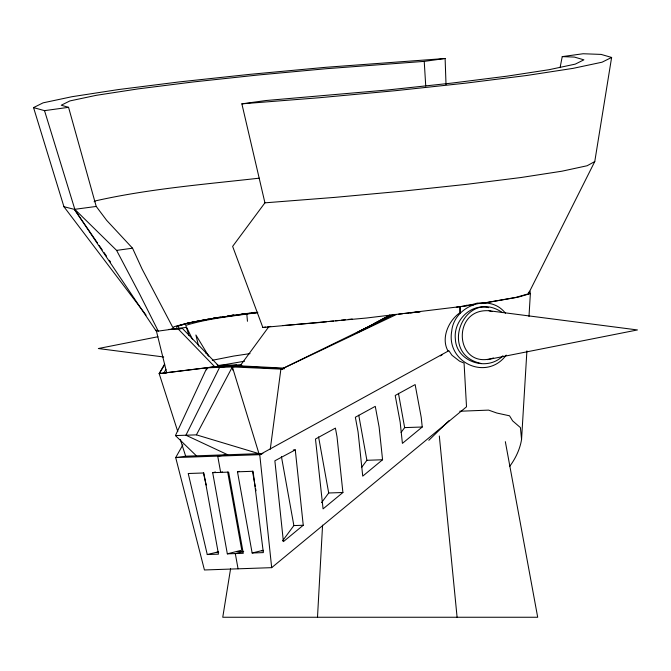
<?xml version="1.0" encoding="UTF-8"?>
<svg xmlns="http://www.w3.org/2000/svg" width="671" height="671" viewBox="0 0 671 671"><rect width="100%" height="100%" fill="white"/><g stroke="black" fill="none" stroke-linecap="round" stroke-linejoin="round"><path stroke-width="1.01" d="M460.381 312.946L460.491 306.672L473.86 304.668M446.022 84.621L445.116 58.503L325.947 67.293L249.872 74.347L179.09 81.937L118.448 89.562L72.065 96.691L43.112 102.839L33.55 107.595L63.938 206.71L74.406 209.369L156.091 330.912L158.247 331.105L173.621 328.983L173.705 326.827C201.09 318.884 229.683 316.284 257.84 312.283M480.637 303.577L515.63 297.454L528.404 293.823L528.463 292.187M317.5 617.253L322.575 525.15M509.608 466.462C515.487 458.662 520.075 449.042 521.56 439.421L526.911 350.874M528.983 316.494L530.367 293.579L529.914 291.189M206.66 369.872L206.911 367.809L218.889 366.156L240.973 365.393L218.612 366.089M270.27 449.209L280.847 369.453L393.424 314.523L395.806 314.439M230.581 568.765L222.755 617.253L537.697 617.253L505.338 441.669M528.404 293.823L594.766 161.552L611.617 57.446L601.124 54.41L583.116 53.747L562.231 56.624L560.075 67.679M196.418 455.827L175.441 435.58L206.911 367.809L232.351 366.928L282.759 369.184M175.441 435.58L196.41 434.858L232.351 366.928L241.87 365.611M168.689 329.436L178.251 329.042L214.703 366.735L163.967 372.984L165.922 369.335M177.79 431.629L159.186 373.646L164.588 364.017M182.898 444.806L175.693 457.572L204.437 569.973L271.68 567.658L466.513 406.802L464.072 363.095L459.652 361.224L451.994 355.286L448.857 350.715L259.752 454.67L175.693 457.572L185.674 456.196L262.889 453.529M206.911 367.809L159.186 373.646L164.672 364.806M268.811 326.727L240.143 365.854L284.529 368.161M562.231 56.624L574.41 57.077L583.904 59.828L575.248 64.131L549.012 69.709L506.991 76.167L452.044 83.07L387.922 89.948L265.909 100.533L241.87 103.846L264.928 202.835L232.636 246.391L262.847 327.498L366.45 318.02L459.601 306.706L459.82 312.812C448.488 320.696 440.721 338.327 448.052 351.042M282.533 540.876L293.873 525.578L281.426 456.59M321.535 502.654L328.698 492.992L318.574 436.905M361.518 467.544L366.894 460.298L358.75 415.173M401.065 432.443L404.647 427.612L398.448 393.29M502.906 355.781C487.683 371.893 456.263 362.088 455.357 339.014C453.252 321.124 470.564 303.082 488.689 307.654M506.211 355.11C486.861 381.438 445.921 362.734 451.734 331.046C454.082 306.068 489.302 292.355 505.448 313.223M428.828 440.302L448.974 420.709M303.242 525.25L283.405 541.631L274.867 460.792L295.282 449.897L303.242 525.25L293.873 525.578M342.906 492.506L323.07 508.878L315.479 439.002L335.408 428.115L337.018 436.779L342.906 492.506L328.698 492.992M382.571 459.752L362.734 476.133L358.071 431.906L355.345 417.236L375.274 406.349L379.115 427.033L382.571 459.752L366.894 460.298M422.235 427.008L402.407 443.38L400.168 422.16L395.202 395.471L415.131 384.584L421.212 417.287L422.235 427.008L404.647 427.612M440.327 355.882L442.105 354.867M94.108 201.736L95.836 200.788C149.566 188.71 204.647 184.357 259.266 178.167M594.766 161.552L587.142 165.745L561.954 171.197L520.914 177.53L466.823 184.307L403.355 191.076L334.846 197.375L264.928 202.835M389.968 315.11L356.041 333.261M357.131 332.631L366.249 327.758M373.546 323.867L389.968 315.102M358.155 332.279L393.424 314.523M611.617 57.446L602.055 62.202L573.093 68.358L526.718 75.487L466.068 83.112L395.294 90.702L319.211 97.748L241.87 103.846M280.847 369.453L396.603 314.414M212.296 360.285L233.676 356.058L250.04 353.609M207.264 554.54L218.478 554.154L203.833 472.971L188.232 473.508L207.264 554.54L218.335 551.847M215.508 472.007L212.69 472.669L227.335 553.843L241.77 550.161L227.679 472.057M239.362 471.369L237.484 471.814L252.137 552.988L263.208 550.295M530.367 293.579L518.272 297.127L481.065 303.594M487.498 359.631L637.45 329.947L489.109 310.757C450.585 308.031 454.896 370.618 493.47 357.962M163.967 372.984L166.978 372.573L159.186 373.646M222.537 471.948L220.658 472.392L217.723 456.121L227.695 454.745L185.926 435.219L219.627 367.364L236.62 365.024M242.818 551.814L235.311 553.575L238.054 568.815M157.928 336.741L98.36 348.534L163.707 356.989M208.723 319.102L188.551 322.919L178.058 326.089L178.956 328.22L186.63 327.398L192.577 339.467M208.488 319.245L187.251 323.237L176.54 326.408L177.11 328.639L171.709 329.05M217.966 365.812L244.521 361.216M213.219 318.138L216.305 317.677M218.36 317.366L220.415 317.056M227.62 315.982L229.675 315.672M231.738 315.362L233.793 315.06L231.872 315.211M209.729 318.91L216.775 317.861M218.788 317.559L234.884 315.144M240.151 314.347L234.766 315.311M456.314 307.209L473.852 304.592M33.55 107.595L44.521 110.648L68.559 107.335L96.23 206.442L106.63 220.323L132.539 248.195L142.093 269.054L173.621 328.983M68.559 107.335L61.254 105.221L69.918 100.918L96.154 95.341L138.176 88.882L193.122 81.971L257.245 75.093L326.165 68.71L424.231 61.38L445.116 58.503M96.23 206.442L74.406 209.369L97.513 243.028M44.521 110.648L74.85 209.386L116.603 250.392L132.539 248.195M255.399 312.359L251.524 312.703M178.251 329.042L182.437 328.463L218.889 366.156M262.847 327.498L265.791 327.087M267.754 326.819L270.707 326.416M261.749 454.393L259.752 454.67L271.68 567.658M240.763 314.246L256.951 312.728M241.166 314.221L244.21 313.827M246.249 313.567L250.308 313.047M252.338 312.787L255.383 312.401M257.152 312.619C233.256 316.108 208.916 318.222 185.766 325.368L188.954 335.383M398.599 314.187L402.583 313.743M404.579 313.516L409.469 312.971M283.17 325.544L317.568 322.726A365.754 18.62 -5.3 0 0 326.551 321.778M240.436 365.561L218.293 366.257L217.178 364.395M176.85 328.673L182.437 328.463M466.236 305.297L469.968 305.171L477.282 303.099L483.539 303.141M241.006 364.873L217.706 365.376M293.286 449.964L295.282 449.897M212.69 472.669L228.635 472.116L243.279 553.298L227.335 553.843M237.484 471.814L253.084 471.277L263.351 552.602L252.137 552.988M216.658 552.342L218.696 552.267M236.729 551.646L243.707 551.411M261.531 550.79L263.569 550.723M459.702 411.248L488.605 410.115L496.825 413.034L509.541 415.81L512.627 420.868L520.419 427.595L521.56 439.421M237.123 366.265L284.596 368.74M489.109 310.757L492.036 311.596M480.788 363.388C436.846 353.726 465.003 286.592 502.453 312.636M196.41 434.858L258.981 453.663L232.351 366.928L232.636 370.048M205.494 352.812L206.324 353.374M207.18 354.179L208.01 355.152M63.938 206.71L146.068 315.118M99.291 245.611L102.252 249.931M104.03 252.522L106.404 255.97M109.365 260.289L110.547 262.009M208.748 356.251L195.898 334.98L198.532 346.043M116.603 250.392L139.711 294.225L158.247 331.105M180.314 439.488L185.674 456.196M156.158 329.998L166.584 372.271M203.372 472.862L206.232 485.016M252.472 471.201L255.257 486.618M255.626 488.673L255.995 490.727M439.32 436.016L457.094 617.253M246.802 314.036L247.465 321.283M424.231 61.38L425.741 86.089M352.191 319.01A365.754 18.62 -5.3 0 1 348.283 319.438M345.347 319.757A365.754 18.62 -5.3 0 1 341.413 320.184M339.442 320.402A365.754 18.62 -5.3 0 1 335.483 320.822M333.504 321.04A365.754 18.62 -5.3 0 1 328.547 321.568M420.113 311.763L410.442 312.862L420.113 311.763"/></g></svg>
